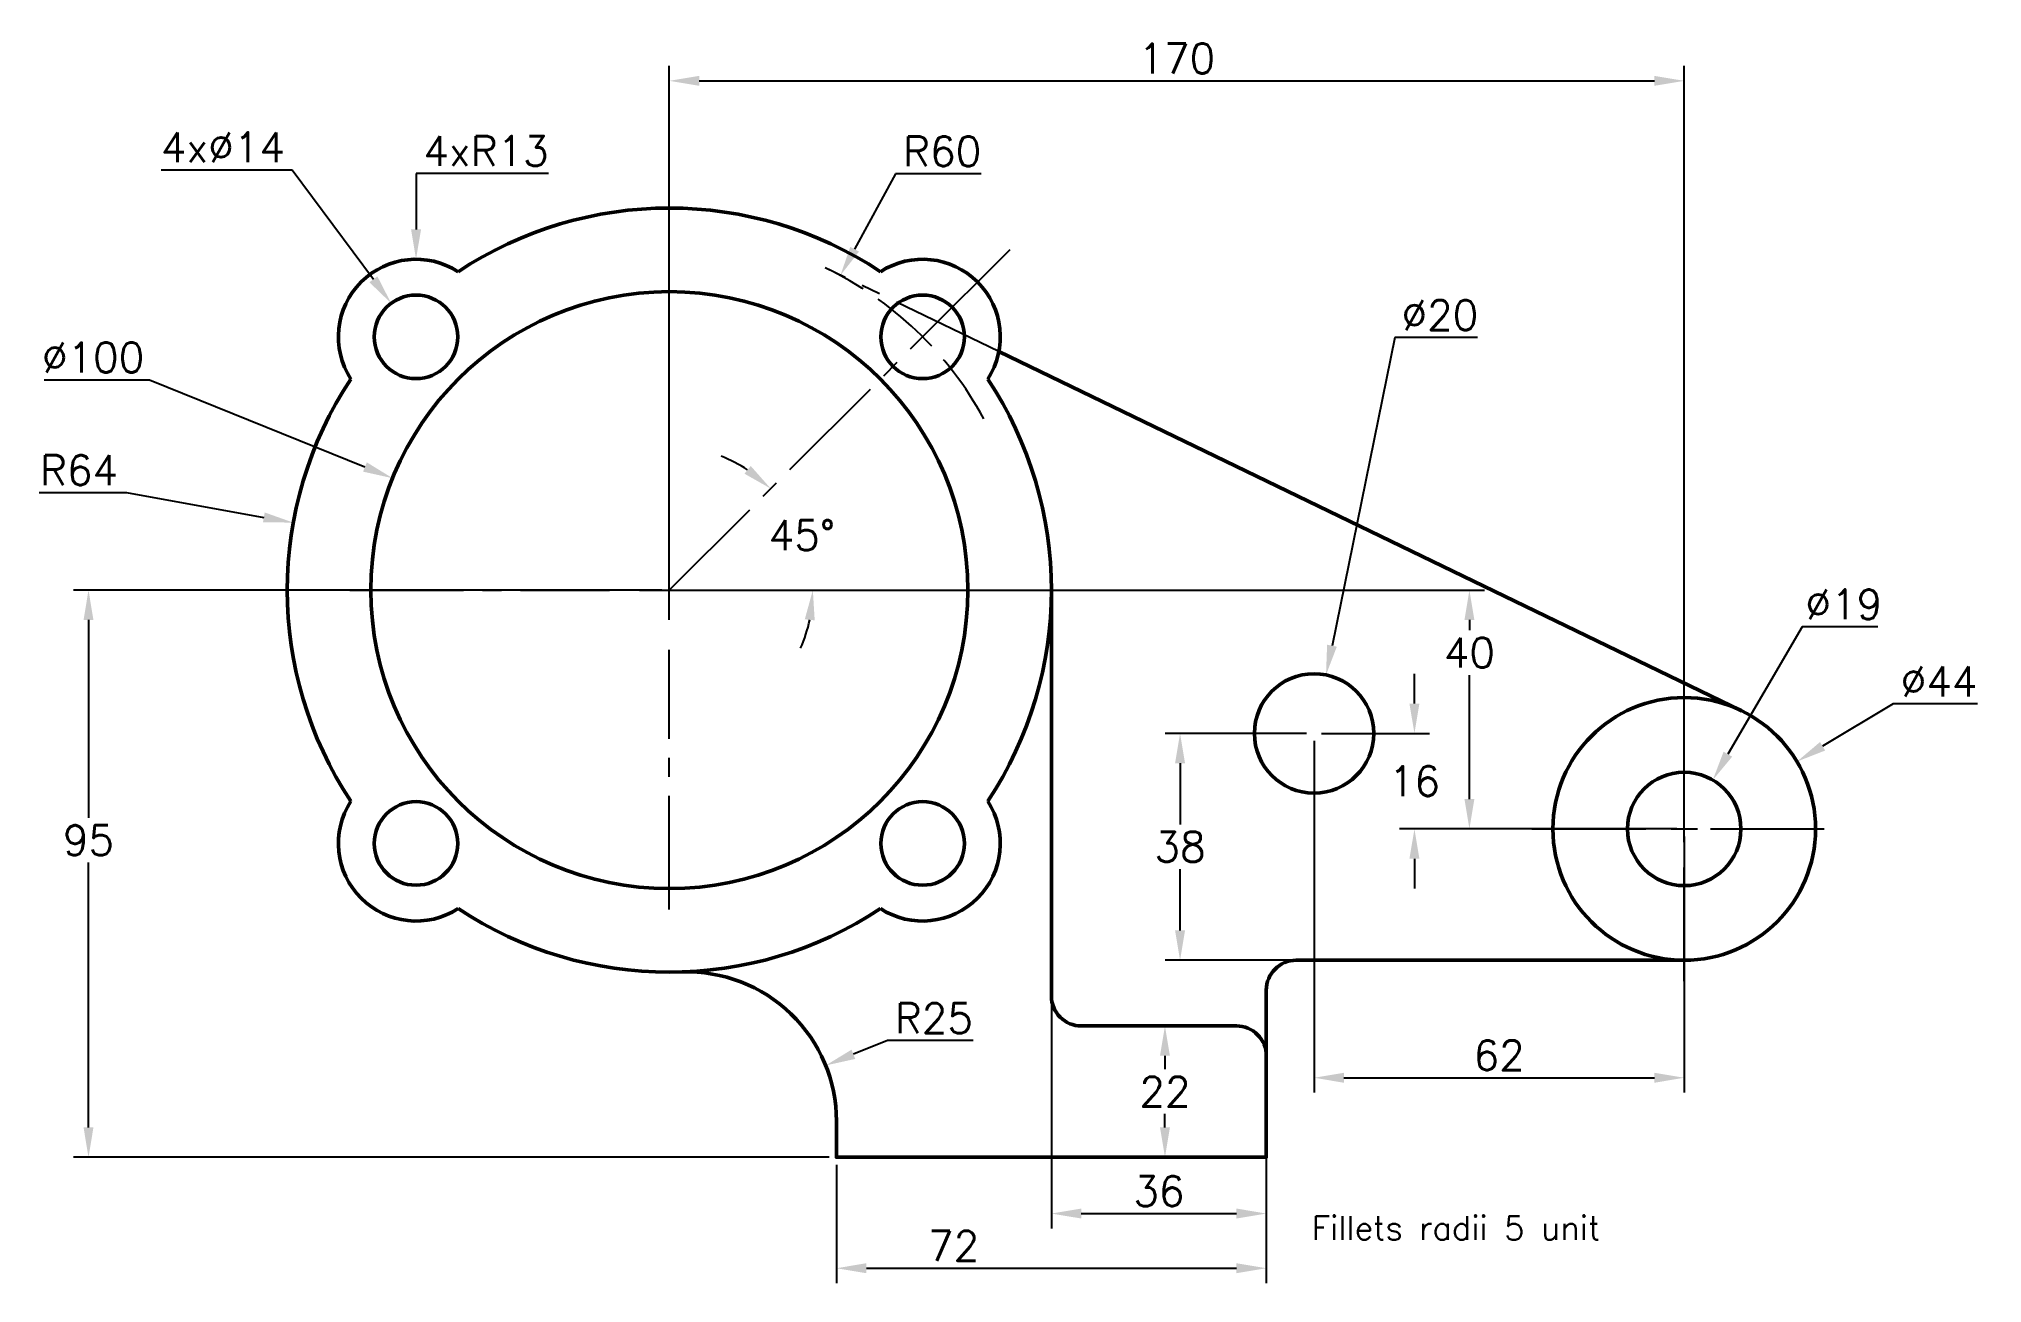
# Model space of a CAD drawing. Header units: millimetres. Extents: x 70 to 395, y 49 to 258.
import ezdxf

# ---------------------------------------------------------------- set-up
doc = ezdxf.new("R2010")
doc.units = ezdxf.units.MM
doc.linetypes.add('ACAD_ISO02W100', pattern=[15, 12, -3])
doc.linetypes.add('CENTER2', pattern=[28.575, 19.05, -3.175, 3.175, -3.175])
doc.layers.add('Dim', color=252, linetype='Continuous', transparency=0.4)
doc.styles.get("Standard").update_dxf_attribs({"font": 'simplex.shx'})
doc.dimstyles.new('ISO-25', dxfattribs={"dimscale": 2, "dimtxt": 2.5, "dimasz": 2.5, "dimexe": 1.25, "dimexo": 0.625, "dimtad": 1, "dimtih": 1, "dimtoh": 1, "dimtxsty": 'Standard', "dimcen": 0, "dimadec": 0, "dimazin": 0, "dimtfac": 1, "dimtofl": 0, "dimtmove": 0, "dimatfit": 3, "dimfxl": 1, "dimarcsym": 0})

# ---------------------------------------------------------------- blocks, each defined once
blk = doc.blocks.new('*D1')
at = {"layer": 'Defpoints', "color": 0, "transparency": 16777216}
for p in [(364.29, 136.63), (326.52, 114.06)]:
    blk.add_point(p, dxfattribs=at)
at = {"layer": 'Dim', "color": 0, "lineweight": -2, "transparency": 16777216}
for p, q in [((380.43, 146.28), (368.59, 139.2)), ((394.54, 146.28), (380.43, 146.28))]:
    blk.add_line(p, q, dxfattribs=at)
at = {"layer": 'Dim', "color": 0, "transparency": 16777216}
blk.add_solid([(368.16, 139.91), (369.01, 138.48), (364.29, 136.63)], dxfattribs=at)
at = {"layer": 'Dim', "color": 0, "transparency": 16777216, "insert": (388.11, 150.03), "char_height": 5, "attachment_point": 5}
blk.add_mtext('∅44', dxfattribs=at)
blk = doc.blocks.new('*D2')
at = {"layer": 'Defpoints', "color": 0, "transparency": 16777216}
for p in [(129.06, 184.1), (221.76, 146.59)]:
    blk.add_point(p, dxfattribs=at)
at = {"layer": 'Dim', "color": 0, "lineweight": -2, "transparency": 16777216}
for p, q in [((70.68, 200.57), (88.36, 200.57)), ((88.36, 200.57), (124.42, 185.98))]:
    blk.add_line(p, q, dxfattribs=at)
at = {"layer": 'Dim', "color": 0, "transparency": 16777216}
blk.add_solid([(124.74, 186.75), (124.11, 185.2), (129.06, 184.1)], dxfattribs=at)
at = {"layer": 'Dim', "color": 0, "transparency": 16777216, "insert": (78.9, 204.32), "char_height": 5, "attachment_point": 5}
blk.add_mtext('∅100', dxfattribs=at)
blk = doc.blocks.new('*D3')
at = {"layer": 'Defpoints', "color": 0, "transparency": 16777216}
for p in [(128.82, 213.4), (137.15, 202.15)]:
    blk.add_point(p, dxfattribs=at)
at = {"layer": 'Dim', "color": 0, "lineweight": -2, "transparency": 16777216}
for p, q in [((90.29, 235.77), (112.25, 235.77)), ((112.25, 235.77), (125.84, 217.42))]:
    blk.add_line(p, q, dxfattribs=at)
at = {"layer": 'Dim', "color": 0, "transparency": 16777216}
blk.add_solid([(126.51, 217.91), (125.17, 216.92), (128.82, 213.4)], dxfattribs=at)
at = {"layer": 'Dim', "color": 0, "transparency": 16777216, "insert": (100.64, 239.52), "char_height": 5, "attachment_point": 5}
blk.add_mtext('4x∅14', dxfattribs=at)
blk = doc.blocks.new('*D5')
at = {"layer": 'Defpoints', "color": 0, "transparency": 16777216}
for p in [(132.98, 220.77), (132.98, 207.77)]:
    blk.add_point(p, dxfattribs=at)
at = {"layer": 'Dim', "color": 0, "lineweight": -2, "transparency": 16777216}
for p, q in [((155.19, 235.16), (132.98, 235.16)), ((132.98, 235.16), (132.98, 225.77))]:
    blk.add_line(p, q, dxfattribs=at)
at = {"layer": 'Dim', "color": 0, "transparency": 16777216}
blk.add_solid([(132.15, 225.77), (133.82, 225.77), (132.98, 220.77)], dxfattribs=at)
at = {"layer": 'Dim', "color": 0, "transparency": 16777216, "insert": (144.71, 238.91), "char_height": 5, "attachment_point": 5}
blk.add_mtext('4xR13', dxfattribs=at)
blk = doc.blocks.new('*D7')
at = {"layer": 'Defpoints', "color": 0, "transparency": 16777216}
for p in [(203.41, 70.35), (275.41, 70.35), (275.41, 51.76)]:
    blk.add_point(p, dxfattribs=at)
at = {"layer": 'Dim', "color": 0, "lineweight": -2, "transparency": 16777216}
for p, q in [((203.41, 69.1), (203.41, 49.26)), ((275.41, 69.1), (275.41, 49.26)), ((208.41, 51.76), (270.41, 51.76))]:
    blk.add_line(p, q, dxfattribs=at)
at = {"layer": 'Dim', "color": 0, "transparency": 16777216}
for points in [[(208.41, 52.6), (208.41, 50.93), (203.41, 51.76)], [(270.41, 52.6), (270.41, 50.93), (275.41, 51.76)]]:
    blk.add_solid(points, dxfattribs=at)
at = {"layer": 'Dim', "color": 0, "transparency": 16777216, "insert": (223.03, 55.51), "char_height": 5, "attachment_point": 5}
blk.add_mtext('72', dxfattribs=at)
blk = doc.blocks.new('*D8')
at = {"layer": 'Defpoints', "color": 0, "transparency": 16777216}
for p in [(345.41, 250.66), (175.41, 165.35), (345.41, 125.35)]:
    blk.add_point(p, dxfattribs=at)
at = {"layer": 'Dim', "color": 0, "lineweight": -2, "transparency": 16777216}
for p, q in [((175.41, 166.6), (175.41, 253.16)), ((180.41, 250.66), (340.41, 250.66)), ((345.41, 126.6), (345.41, 253.16))]:
    blk.add_line(p, q, dxfattribs=at)
at = {"layer": 'Dim', "color": 0, "transparency": 16777216}
for points in [[(180.41, 251.49), (180.41, 249.83), (175.41, 250.66)], [(340.41, 251.49), (340.41, 249.83), (345.41, 250.66)]]:
    blk.add_solid(points, dxfattribs=at)
at = {"layer": 'Dim', "color": 0, "transparency": 16777216, "insert": (260.41, 254.41), "char_height": 5, "attachment_point": 5}
blk.add_mtext('170', dxfattribs=at)
blk = doc.blocks.new('*D9')
at = {"layer": 'Defpoints', "color": 0, "transparency": 16777216}
for p in [(283.41, 141.35), (260.96, 103.35), (312.91, 103.35)]:
    blk.add_point(p, dxfattribs=at)
at = {"layer": 'Dim', "color": 0, "lineweight": -2, "transparency": 16777216}
for p, q in [((282.16, 141.35), (258.46, 141.35)), ((260.96, 136.35), (260.96, 126.1)), ((260.96, 108.35), (260.96, 118.6)), ((311.66, 103.35), (258.46, 103.35))]:
    blk.add_line(p, q, dxfattribs=at)
at = {"layer": 'Dim', "color": 0, "transparency": 16777216}
for points in [[(260.12, 136.35), (261.79, 136.35), (260.96, 141.35)], [(260.12, 108.35), (261.79, 108.35), (260.96, 103.35)]]:
    blk.add_solid(points, dxfattribs=at)
at = {"layer": 'Dim', "color": 0, "transparency": 16777216, "insert": (260.96, 122.35), "char_height": 5, "attachment_point": 5}
blk.add_mtext('38', dxfattribs=at)
blk = doc.blocks.new('*D10')
at = {"layer": 'Defpoints', "color": 0, "transparency": 16777216}
for p in [(283.41, 141.35), (345.41, 125.35), (345.41, 83.67)]:
    blk.add_point(p, dxfattribs=at)
at = {"layer": 'Dim', "color": 0, "lineweight": -2, "transparency": 16777216}
for p, q in [((283.41, 140.1), (283.41, 81.17)), ((345.41, 124.1), (345.41, 81.17)), ((288.41, 83.67), (340.41, 83.67))]:
    blk.add_line(p, q, dxfattribs=at)
at = {"layer": 'Dim', "color": 0, "transparency": 16777216}
for points in [[(288.41, 84.5), (288.41, 82.83), (283.41, 83.67)], [(340.41, 84.5), (340.41, 82.83), (345.41, 83.67)]]:
    blk.add_solid(points, dxfattribs=at)
at = {"layer": 'Dim', "color": 0, "transparency": 16777216, "insert": (314.41, 87.42), "char_height": 5, "attachment_point": 5}
blk.add_mtext('62', dxfattribs=at)
blk = doc.blocks.new('*D11')
at = {"layer": 'Defpoints', "color": 0, "transparency": 16777216}
for p in [(285.41, 151.15), (281.41, 131.55)]:
    blk.add_point(p, dxfattribs=at)
at = {"layer": 'Dim', "color": 0, "lineweight": -2, "transparency": 16777216}
for p, q in [((296.93, 207.66), (286.41, 156.04)), ((310.79, 207.66), (296.93, 207.66))]:
    blk.add_line(p, q, dxfattribs=at)
at = {"layer": 'Dim', "color": 0, "transparency": 16777216}
blk.add_solid([(285.59, 156.21), (287.22, 155.88), (285.41, 151.15)], dxfattribs=at)
at = {"layer": 'Dim', "color": 0, "transparency": 16777216, "insert": (304.49, 211.41), "char_height": 5, "attachment_point": 5}
blk.add_mtext('∅20', dxfattribs=at)
blk = doc.blocks.new('*D12')
at = {"layer": 'Defpoints', "color": 0, "transparency": 16777216}
for p in [(204.06, 218.06), (175.41, 165.35)]:
    blk.add_point(p, dxfattribs=at)
at = {"layer": 'Dim', "color": 0, "lineweight": -2, "transparency": 16777216}
for p, q in [((213.32, 235.09), (206.45, 222.46)), ((227.66, 235.09), (213.32, 235.09))]:
    blk.add_line(p, q, dxfattribs=at)
at = {"layer": 'Dim', "color": 0, "transparency": 16777216}
blk.add_solid([(205.72, 222.85), (207.18, 222.06), (204.06, 218.06)], dxfattribs=at)
at = {"layer": 'Dim', "color": 0, "transparency": 16777216, "insert": (221.11, 238.84), "char_height": 5, "attachment_point": 5}
blk.add_mtext('R60', dxfattribs=at)
blk = doc.blocks.new('*U13')
at = {"layer": 'Dim', "color": 0, "linetype": 'CENTER2', "transparency": 16777216}
for p, q in [((0, 10), (0, 53.5)), ((-53.5, 0), (-10, 0)), ((10, 0), (53.5, 0)), ((0, -53.5), (0, -10))]:
    blk.add_line(p, q, dxfattribs=at)
at = {"layer": 'Dim', "color": 0, "linetype": 'Continuous', "transparency": 16777216}
for p, q in [((0, -5), (0, 5)), ((-5, 0), (5, 0))]:
    blk.add_line(p, q, dxfattribs=at)
blk = doc.blocks.new('*D14')
at = {"layer": 'Defpoints', "color": 0, "transparency": 16777216}
for p in [(217.84, 207.77), (198.63, 171.57), (175.41, 165.35), (185.41, 165.35), (228.91, 165.35)]:
    blk.add_point(p, dxfattribs=at)
at = {"layer": 'Dim', "color": 0, "lineweight": -2, "transparency": 16777216}
for start, end in [(56.9387, 68.8774), (336.1226, 348.0613)]:
    blk.add_arc((175.41, 165.35), 24.04, start, end, dxfattribs=at)
at = {"layer": 'Dim', "color": 0, "transparency": 16777216}
for points in [[(189.05, 186.14), (188, 184.85), (192.41, 182.35)], [(198.1, 160.46), (199.76, 160.29), (199.45, 165.35)]]:
    blk.add_solid(points, dxfattribs=at)
at = {"layer": 'Dim', "color": 0, "transparency": 16777216, "insert": (197.62, 174.55), "char_height": 5, "attachment_point": 5}
blk.add_mtext('45°', dxfattribs=at)
blk = doc.blocks.new('*D17')
at = {"layer": 'Defpoints', "color": 0, "transparency": 16777216}
for p in [(350.2, 133.55), (340.62, 117.14)]:
    blk.add_point(p, dxfattribs=at)
at = {"layer": 'Dim', "color": 0, "lineweight": -2, "transparency": 16777216}
for p, q in [((365.18, 159.22), (352.72, 137.87)), ((377.86, 159.22), (365.18, 159.22))]:
    blk.add_line(p, q, dxfattribs=at)
at = {"layer": 'Dim', "color": 0, "transparency": 16777216}
blk.add_solid([(352, 138.29), (353.44, 137.45), (350.2, 133.55)], dxfattribs=at)
at = {"layer": 'Dim', "color": 0, "transparency": 16777216, "insert": (372.15, 162.97), "char_height": 5, "attachment_point": 5}
blk.add_mtext('∅19', dxfattribs=at)
blk = doc.blocks.new('*U18')
at = {"layer": 'Dim', "color": 0, "linetype": 'CENTER2', "transparency": 16777216}
for p, q in [((0, 4.4), (0, 25.5)), ((-25.5, 0), (-4.4, 0)), ((4.4, 0), (25.5, 0)), ((0, -25.5), (0, -4.4))]:
    blk.add_line(p, q, dxfattribs=at)
at = {"layer": 'Dim', "color": 0, "linetype": 'Continuous', "transparency": 16777216}
for p, q in [((-2.2, 0), (2.2, 0)), ((0, -2.2), (0, 2.2))]:
    blk.add_line(p, q, dxfattribs=at)
blk = doc.blocks.new('*D20')
at = {"layer": 'Defpoints', "color": 0, "transparency": 16777216}
for p in [(201.6, 85.73), (178.41, 76.4)]:
    blk.add_point(p, dxfattribs=at)
at = {"layer": 'Dim', "color": 0, "lineweight": -2, "transparency": 16777216}
for p, q in [((211.93, 89.89), (206.24, 87.6)), ((226.28, 89.89), (211.93, 89.89))]:
    blk.add_line(p, q, dxfattribs=at)
at = {"layer": 'Dim', "color": 0, "transparency": 16777216}
blk.add_solid([(205.93, 88.37), (206.55, 86.82), (201.6, 85.73)], dxfattribs=at)
at = {"layer": 'Dim', "color": 0, "transparency": 16777216, "insert": (219.73, 93.64), "char_height": 5, "attachment_point": 5}
blk.add_mtext('R25', dxfattribs=at)
blk = doc.blocks.new('*D21')
at = {"layer": 'Defpoints', "color": 0, "transparency": 16777216}
for p in [(112.42, 176.66), (175.41, 165.35)]:
    blk.add_point(p, dxfattribs=at)
at = {"layer": 'Dim', "color": 0, "lineweight": -2, "transparency": 16777216}
for p, q in [((69.88, 181.68), (84.46, 181.68)), ((84.46, 181.68), (107.5, 177.54))]:
    blk.add_line(p, q, dxfattribs=at)
at = {"layer": 'Dim', "color": 0, "transparency": 16777216}
blk.add_solid([(107.64, 178.36), (107.35, 176.72), (112.42, 176.66)], dxfattribs=at)
at = {"layer": 'Dim', "color": 0, "transparency": 16777216, "insert": (76.54, 185.43), "char_height": 5, "attachment_point": 5}
blk.add_mtext('R64', dxfattribs=at)
blk = doc.blocks.new('*D22')
at = {"layer": 'Defpoints', "color": 0, "transparency": 16777216}
for p in [(175.41, 165.35), (309.43, 125.35), (345.41, 125.35)]:
    blk.add_point(p, dxfattribs=at)
at = {"layer": 'Dim', "color": 0, "lineweight": -2, "transparency": 16777216}
for p, q in [((176.66, 165.35), (311.93, 165.35)), ((309.43, 160.35), (309.43, 158.63)), ((309.43, 130.35), (309.43, 151.13)), ((344.16, 125.35), (306.93, 125.35))]:
    blk.add_line(p, q, dxfattribs=at)
at = {"layer": 'Dim', "color": 0, "transparency": 16777216}
for points in [[(308.6, 160.35), (310.26, 160.35), (309.43, 165.35)], [(308.6, 130.35), (310.26, 130.35), (309.43, 125.35)]]:
    blk.add_solid(points, dxfattribs=at)
at = {"layer": 'Dim', "color": 0, "transparency": 16777216, "insert": (309.43, 154.88), "char_height": 5, "attachment_point": 5}
blk.add_mtext('40', dxfattribs=at)
blk = doc.blocks.new('*D23')
at = {"layer": 'Defpoints', "color": 0, "transparency": 16777216}
for p in [(283.41, 141.35), (300.22, 125.35), (345.41, 125.35)]:
    blk.add_point(p, dxfattribs=at)
at = {"layer": 'Dim', "color": 0, "lineweight": -2, "transparency": 16777216}
for p, q in [((300.22, 146.35), (300.22, 151.35)), ((284.66, 141.35), (302.72, 141.35)), ((344.16, 125.35), (297.72, 125.35)), ((300.22, 120.35), (300.22, 115.35))]:
    blk.add_line(p, q, dxfattribs=at)
at = {"layer": 'Dim', "color": 0, "transparency": 16777216}
for points in [[(299.38, 146.35), (301.05, 146.35), (300.22, 141.35)], [(299.38, 120.35), (301.05, 120.35), (300.22, 125.35)]]:
    blk.add_solid(points, dxfattribs=at)
at = {"layer": 'Dim', "color": 0, "transparency": 16777216, "insert": (300.22, 133.35), "char_height": 5, "attachment_point": 5}
blk.add_mtext('16', dxfattribs=at)
blk = doc.blocks.new('*D24')
at = {"layer": 'Defpoints', "color": 0, "transparency": 16777216}
for p in [(175.41, 165.35), (78.12, 70.35), (203.41, 70.35)]:
    blk.add_point(p, dxfattribs=at)
at = {"layer": 'Dim', "color": 0, "lineweight": -2, "transparency": 16777216}
for p, q in [((174.16, 165.35), (75.62, 165.35)), ((78.12, 160.35), (78.12, 127.21)), ((78.12, 75.35), (78.12, 119.71)), ((202.16, 70.35), (75.62, 70.35))]:
    blk.add_line(p, q, dxfattribs=at)
at = {"layer": 'Dim', "color": 0, "transparency": 16777216}
for points in [[(77.29, 160.35), (78.95, 160.35), (78.12, 165.35)], [(77.29, 75.35), (78.95, 75.35), (78.12, 70.35)]]:
    blk.add_solid(points, dxfattribs=at)
at = {"layer": 'Dim', "color": 0, "transparency": 16777216, "insert": (78.12, 123.46), "char_height": 5, "attachment_point": 5}
blk.add_mtext('95', dxfattribs=at)
blk = doc.blocks.new('*D25')
at = {"layer": 'Defpoints', "color": 0, "transparency": 16777216}
for p in [(257.41, 92.35), (257.41, 70.35), (258.43, 70.35)]:
    blk.add_point(p, dxfattribs=at)
at = {"layer": 'Dim', "color": 0, "lineweight": -2, "transparency": 16777216}
for p, q in [((258.66, 92.35), (260.93, 92.35)), ((258.43, 87.35), (258.43, 85.1)), ((258.43, 75.35), (258.43, 77.6)), ((258.66, 70.35), (260.93, 70.35))]:
    blk.add_line(p, q, dxfattribs=at)
at = {"layer": 'Dim', "color": 0, "transparency": 16777216}
for points in [[(257.6, 87.35), (259.26, 87.35), (258.43, 92.35)], [(257.6, 75.35), (259.26, 75.35), (258.43, 70.35)]]:
    blk.add_solid(points, dxfattribs=at)
at = {"layer": 'Dim', "color": 0, "transparency": 16777216, "insert": (258.43, 81.35), "char_height": 5, "attachment_point": 5}
blk.add_mtext('22', dxfattribs=at)
blk = doc.blocks.new('*D26')
at = {"layer": 'Defpoints', "color": 0, "transparency": 16777216}
for p in [(239.41, 97.35), (275.41, 87.35), (275.41, 60.92)]:
    blk.add_point(p, dxfattribs=at)
at = {"layer": 'Dim', "color": 0, "lineweight": -2, "transparency": 16777216}
for p, q in [((239.41, 96.1), (239.41, 58.42)), ((275.41, 86.1), (275.41, 58.42)), ((244.41, 60.92), (270.41, 60.92))]:
    blk.add_line(p, q, dxfattribs=at)
at = {"layer": 'Dim', "color": 0, "transparency": 16777216}
for points in [[(244.41, 61.76), (244.41, 60.09), (239.41, 60.92)], [(270.41, 61.76), (270.41, 60.09), (275.41, 60.92)]]:
    blk.add_solid(points, dxfattribs=at)
at = {"layer": 'Dim', "color": 0, "transparency": 16777216, "insert": (257.41, 64.67), "char_height": 5, "attachment_point": 5}
blk.add_mtext('36', dxfattribs=at)

msp = doc.modelspace()

# ---------------------------------------------------------------- linework, layer by layer
at = {"lineweight": 50}
for p, q in [((354.987, 145.153), (230.599, 205.305)), ((345.409, 103.347), (280.409, 103.347)), ((275.409, 98.347), (275.409, 87.347))]:
    msp.add_line(p, q, dxfattribs=at)
msp.add_lwpolyline([(203.409, 76.397), (203.409, 70.347), (275.409, 70.347), (275.409, 87.347, 0.4142136), (270.409, 92.347), (244.409, 92.347, -0.4142136), (239.409, 97.347), (239.409, 165.347)], format="xyb", dxfattribs=at)
for centre, radius in [((175.409, 165.347), 50), ((132.983, 207.773), 7), ((217.836, 207.773), 7), ((283.409, 141.347), 10), ((345.409, 125.347), 22), ((345.409, 125.347), 9.5), ((132.983, 122.92), 7), ((217.836, 122.92), 7)]:
    msp.add_circle(centre, radius, dxfattribs=at)
for centre, radius, start, end in [((175.409, 165.347), 64, 56.45583, 123.54417), ((132.983, 207.773), 13, 57.09981, 212.90019), ((217.836, 207.773), 13, 327.09981, 122.90019), ((175.409, 165.347), 64, 146.45583, 213.54417), ((175.409, 165.347), 64, 326.45583, 33.54417), ((132.983, 122.92), 13, 147.09981, 302.90019), ((217.836, 122.92), 13, 237.09981, 32.90019), ((175.409, 165.347), 64, 236.45583, 303.54417), ((178.409, 76.397), 25, 0, 91.93168), ((280.409, 98.347), 5, 90, 180)]:
    msp.add_arc(centre, radius, start, end, dxfattribs=at)
at = {"layer": 'Dim'}
msp.add_line((217.836, 207.773), (232.485, 222.422), dxfattribs=at)
at = {"layer": 'Dim', "linetype": 'CENTER2'}
for p, q in [((230.599, 205.305), (201.531, 219.362)), ((175.409, 165.347), (217.836, 207.773))]:
    msp.add_line(p, q, dxfattribs=at)
at = {"layer": 'Dim', "linetype": 'ACAD_ISO02W100'}
msp.add_arc((175.409, 165.347), 60, 28.57488, 64.19211, dxfattribs=at)

# ---------------------------------------------------------------- block references
at = {"layer": 'Dim', "linetype": 'CENTER2'}
for name, p in [('*U13', (175.409, 165.347)), ('*U18', (345.409, 125.347))]:
    msp.add_blockref(name, p, dxfattribs=at)

# ---------------------------------------------------------------- texts
at = {"layer": 'Dim', "insert": (283.007, 60.509), "char_height": 4, "attachment_point": 1}
msp.add_mtext_dynamic_manual_height_columns('Fillets radii 5 unit', width=100.3043, gutter_width=12.5, heights=[0], dxfattribs=at)

# ---------------------------------------------------------------- dimensions: what is measured, and where the dimension line sits
at = {"layer": 'Dim'}
dim = msp.add_linear_dim(base=(345.409, 250.66), p1=(175.409, 165.347), p2=(345.409, 125.347), dimstyle='ISO-25', dxfattribs=at)
dim.commit()
dim.dimension.update_dxf_attribs({"geometry": '*D8', "text_midpoint": (260.409, 254.41)})
dim = msp.add_diameter_dim_2p(p1=(137.149, 202.148), p2=(128.817, 213.399), text='4x<>', dimstyle='ISO-25', dxfattribs=at)
dim.commit()
dim.dimension.update_dxf_attribs({"geometry": '*D3', "text_midpoint": (100.644, 235.768), "dimtype": 163})
dim = msp.add_radius_dim(center=(132.983, 207.773), mpoint=(132.983, 220.773), text='4x<>', dimstyle='ISO-25', dxfattribs=at)
dim.commit()
dim.dimension.update_dxf_attribs({"geometry": '*D5', "text_midpoint": (144.709, 235.157), "dimtype": 164})
for center, mpoint, picture, middle in [((175.409, 165.347), (204.063, 218.063), '*D12', (221.113, 235.087)), ((175.409, 165.347), (112.417, 176.658), '*D21', (84.462, 181.677)), ((178.409, 76.397), (201.602, 85.731), '*D20', (219.732, 89.89))]:
    dim = msp.add_radius_dim(center=center, mpoint=mpoint, dimstyle='ISO-25', dxfattribs=at)
    dim.commit()
    dim.dimension.update_dxf_attribs({"geometry": picture, "text_midpoint": middle, "dimtype": 164})
for p1, p2, picture, middle in [((281.412, 131.548), (285.407, 151.145), '*D11', (304.485, 207.66)), ((221.759, 146.593), (129.06, 184.101), '*D2', (78.895, 200.569)), ((340.62, 117.142), (350.199, 133.551), '*D17', (372.148, 159.221)), ((326.525, 114.061), (364.294, 136.633), '*D1', (388.113, 146.279))]:
    dim = msp.add_diameter_dim_2p(p1=p1, p2=p2, dimstyle='ISO-25', dxfattribs=at)
    dim.commit()
    dim.dimension.update_dxf_attribs({"geometry": picture, "text_midpoint": middle, "dimtype": 163})
dim = msp.add_angular_dim_2l(base=(198.63, 171.569), line1=((185.409, 165.347), (228.909, 165.347)), line2=((175.409, 165.347), (217.836, 207.773)), dimstyle='ISO-25', dxfattribs=at)
dim.commit()
dim.dimension.update_dxf_attribs({"geometry": '*D14', "text_midpoint": (197.619, 174.546)})
for base, p1, p2, picture, middle in [((78.119, 70.347), (175.409, 165.347), (203.409, 70.347), '*D24', (78.119, 123.463)), ((309.429, 125.347), (175.409, 165.347), (345.409, 125.347), '*D22', (309.429, 154.878)), ((300.216, 125.347), (283.409, 141.347), (345.409, 125.347), '*D23', (300.216, 133.347))]:
    dim = msp.add_linear_dim(base=base, p1=p1, p2=p2, angle=90, dimstyle='ISO-25', dxfattribs=at)
    dim.commit()
    dim.dimension.update_dxf_attribs({"geometry": picture, "text_midpoint": middle, "dimtype": 160})
for base, p1, p2, picture, middle in [((260.956, 103.347), (283.409, 141.347), (312.909, 103.347), '*D9', (260.956, 122.347)), ((258.429, 70.347), (257.409, 92.347), (257.409, 70.347), '*D25', (258.429, 81.347))]:
    dim = msp.add_linear_dim(base=base, p1=p1, p2=p2, angle=90, dimstyle='ISO-25', dxfattribs=at)
    dim.commit()
    dim.dimension.update_dxf_attribs({"geometry": picture, "text_midpoint": middle})
for base, p1, p2, picture, middle in [((345.409, 83.667), (283.409, 141.347), (345.409, 125.347), '*D10', (314.409, 83.667)), ((275.409, 60.924), (239.409, 97.347), (275.409, 87.347), '*D26', (257.409, 60.924)), ((275.409, 51.765), (203.409, 70.347), (275.409, 70.347), '*D7', (223.03, 51.765))]:
    dim = msp.add_linear_dim(base=base, p1=p1, p2=p2, dimstyle='ISO-25', dxfattribs=at)
    dim.commit()
    dim.dimension.update_dxf_attribs({"geometry": picture, "text_midpoint": middle, "dimtype": 160})

doc.saveas('drawing.dxf')
